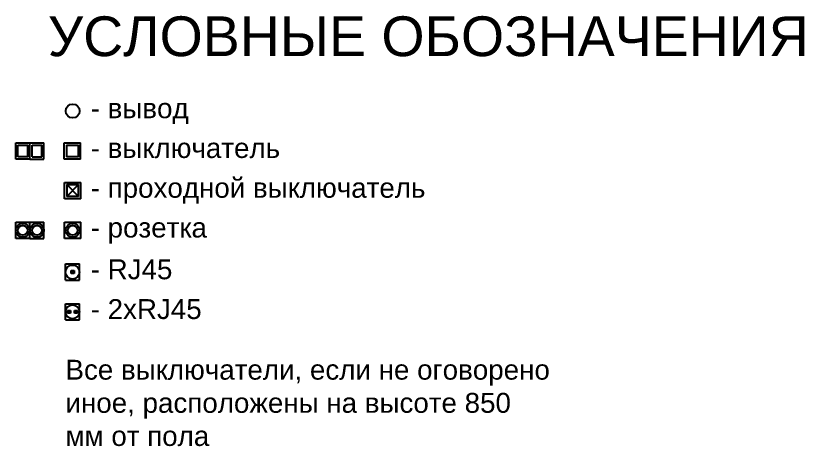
# Model space of a CAD drawing. Header units: millimetres. Extents: x -37601 to 54898, y -46061 to 6743.
# Drawn here: x 14977 to 18946, y 4461 to 6626 of the extents above; entities that cross this region are included whole.
import ezdxf

# ---------------------------------------------------------------- set-up
doc = ezdxf.new("R2010")
doc.units = ezdxf.units.MM
for name, color, linetype in [('размеры', 7, 'Continuous'), ('светильники и розетки', 18, 'Continuous'), ('условные обозначения', 7, 'Continuous')]:
    doc.layers.add(name, color=color, linetype=linetype)
doc.styles.get("Standard").update_dxf_attribs({"font": 'arial.ttf', "height": 100})

# ---------------------------------------------------------------- blocks, each defined once
blk = doc.blocks.new('проходной выключатель')
at = {"layer": 'светильники и розетки'}
for p, q in [((-33636.2, -5663.1), (-33636.2, -5581.1)), ((-33636.2, -5581.1), (-33554.2, -5581.1)), ((-33625.2, -5592.1), (-33565.2, -5592.1)), ((-33625.2, -5592.1), (-33625.2, -5652.1)), ((-33625.2, -5592.1), (-33565.2, -5652.1)), ((-33625.2, -5652.1), (-33565.2, -5592.1)), ((-33565.2, -5592.1), (-33565.2, -5592.1)), ((-33565.2, -5652.1), (-33565.2, -5592.1)), ((-33554.2, -5663.1), (-33554.2, -5581.1)), ((-33554.2, -5663.1), (-33636.2, -5663.1)), ((-33565.2, -5652.1), (-33625.2, -5652.1))]:
    blk.add_line(p, q, dxfattribs=at)
blk = doc.blocks.new('выключатель')
at = {"layer": 'светильники и розетки'}
for p, q in [((-33637.2, -5464.1), (-33637.2, -5382.1)), ((-33637.2, -5382.1), (-33555.2, -5382.1)), ((-33626.2, -5393.1), (-33566.2, -5393.1)), ((-33626.2, -5393.1), (-33626.2, -5453.1)), ((-33566.2, -5393.1), (-33566.2, -5393.1)), ((-33566.2, -5453.1), (-33566.2, -5393.1)), ((-33555.2, -5464.1), (-33555.2, -5382.1)), ((-33555.2, -5464.1), (-33637.2, -5464.1)), ((-33566.2, -5453.1), (-33626.2, -5453.1))]:
    blk.add_line(p, q, dxfattribs=at)
blk = doc.blocks.new('розетка')
at = {"layer": 'светильники и розетки'}
for p, q in [((-33636.2, -5863.1), (-33636.2, -5781.1)), ((-33636.2, -5781.1), (-33554.2, -5781.1)), ((-33554.2, -5863.1), (-33554.2, -5781.1)), ((-33554.2, -5863.1), (-33636.2, -5863.1))]:
    blk.add_line(p, q, dxfattribs=at)
for radius in [35, 25]:
    blk.add_circle((-33595.2, -5822.1), radius, dxfattribs=at)
blk = doc.blocks.new('двойная розетка')
at = {"layer": 'светильники и розетки'}
for p, q in [((-33993.4, -6001.7), (-33993.4, -5919.7)), ((-33993.4, -5919.7), (-33922.4, -5919.7)), ((-33922.4, -6001.7), (-33922.4, -5919.7)), ((-33922.4, -5919.7), (-33851.4, -5919.7)), ((-33851.4, -6001.7), (-33851.4, -5919.7)), ((-33922.4, -6001.7), (-33993.4, -6001.7)), ((-33922.4, -6001.7), (-33851.4, -6001.7))]:
    blk.add_line(p, q, dxfattribs=at)
for centre, radius in [((-33958.4, -5960.7), 35), ((-33958.4, -5960.7), 25), ((-33886.4, -5960.7), 35), ((-33886.4, -5960.7), 25)]:
    blk.add_circle(centre, radius, dxfattribs=at)
blk = doc.blocks.new('двойной выключатель')
at = {"layer": 'светильники и розетки'}
for p, q in [((-33541.5, -5602.7), (-33541.5, -5520.7)), ((-33541.5, -5520.7), (-33470.5, -5520.7)), ((-33541.5, -5602.7), (-33541.5, -5520.7)), ((-33541.5, -5520.7), (-33470.5, -5520.7)), ((-33530.5, -5591.7), (-33530.5, -5531.7)), ((-33530.5, -5531.7), (-33481.5, -5531.7)), ((-33481.5, -5591.7), (-33481.5, -5531.7)), ((-33470.5, -5602.7), (-33470.5, -5520.7)), ((-33470.5, -5520.7), (-33399.5, -5520.7)), ((-33470.5, -5602.7), (-33470.5, -5520.7)), ((-33470.5, -5520.7), (-33399.5, -5520.7)), ((-33459.5, -5591.7), (-33459.5, -5531.7)), ((-33459.5, -5531.7), (-33410.5, -5531.7)), ((-33410.5, -5591.7), (-33410.5, -5531.7)), ((-33399.5, -5602.7), (-33399.5, -5520.7)), ((-33399.5, -5602.7), (-33399.5, -5520.7)), ((-33481.5, -5591.7), (-33530.5, -5591.7)), ((-33459.5, -5591.7), (-33410.5, -5591.7)), ((-33470.5, -5602.7), (-33541.5, -5602.7)), ((-33470.5, -5602.7), (-33541.5, -5602.7)), ((-33470.5, -5602.7), (-33399.5, -5602.7)), ((-33470.5, -5602.7), (-33399.5, -5602.7))]:
    blk.add_line(p, q, dxfattribs=at)
blk = doc.blocks.new('интернет')
at = {"layer": 'светильники и розетки'}
for p, q in [((-33291.2, -6211.7), (-33291.2, -6129.7)), ((-33291.2, -6129.7), (-33220.2, -6129.7)), ((-33220.2, -6211.7), (-33220.2, -6129.7)), ((-33263.2, -6163.2), (-33248.2, -6163.2)), ((-33263.2, -6178.2), (-33263.2, -6163.2)), ((-33263.2, -6163.2), (-33248.2, -6178.2)), ((-33263.2, -6178.2), (-33248.2, -6163.2)), ((-33248.2, -6178.2), (-33263.2, -6178.2)), ((-33248.2, -6163.2), (-33248.2, -6178.2)), ((-33291.2, -6211.7), (-33220.2, -6211.7))]:
    blk.add_line(p, q, dxfattribs=at)
blk.add_circle((-33255.7, -6170.7), 35, dxfattribs=at)
blk = doc.blocks.new('двойной интернет')
at = {"layer": 'светильники и розетки'}
for p, q in [((-33291.2, -6411.7), (-33291.2, -6329.7)), ((-33291.2, -6329.7), (-33220.2, -6329.7)), ((-33220.2, -6411.7), (-33220.2, -6329.7)), ((-33280.7, -6363.2), (-33265.7, -6363.2)), ((-33280.7, -6378.2), (-33280.7, -6363.2)), ((-33280.7, -6363.2), (-33265.7, -6378.2)), ((-33280.7, -6378.2), (-33265.7, -6363.2)), ((-33265.7, -6378.2), (-33280.7, -6378.2)), ((-33265.7, -6363.2), (-33265.7, -6378.2)), ((-33245.7, -6363.2), (-33230.7, -6363.2)), ((-33245.7, -6378.2), (-33245.7, -6363.2)), ((-33245.7, -6363.2), (-33230.7, -6378.2)), ((-33245.7, -6378.2), (-33230.7, -6363.2)), ((-33230.7, -6378.2), (-33245.7, -6378.2)), ((-33230.7, -6363.2), (-33230.7, -6378.2)), ((-33291.2, -6411.7), (-33220.2, -6411.7))]:
    blk.add_line(p, q, dxfattribs=at)
blk.add_circle((-33255.7, -6370.7), 35, dxfattribs=at)

msp = doc.modelspace()

# ---------------------------------------------------------------- linework, layer by layer
at = {"layer": 'светильники и розетки'}
msp.add_circle((15263.037, 6147.153), 35, dxfattribs=at)

# ---------------------------------------------------------------- block references
at = {"layer": 'размеры'}
for name, p in [('двойной выключатель', (48518.28, 11507.854)), ('двойная розетка', (48970.222, 11507.854))]:
    msp.add_blockref(name, p, dxfattribs=at)
at = {"layer": 'светильники и розетки'}
for name, p in [('розетка', (48858.28, 11369.223)), ('интернет', (48518.28, 11507.854)), ('двойной интернет', (48518.28, 11507.854))]:
    msp.add_blockref(name, p, dxfattribs=at)
at = {"layer": 'условные обозначения'}
for name in ['выключатель', 'проходной выключатель']:
    msp.add_blockref(name, (48858.28, 11369.223), dxfattribs=at)

# ---------------------------------------------------------------- texts
for s, p in [('- вывод', (15353.903, 6111)), ('- выключатель ', (15353.903, 5911)), ('- проходной выключатель', (15353.903, 5711)), ('- розетка', (15353.903, 5511)), ('- RJ45', (15353.903, 5301)), ('- 2xRJ45', (15353.903, 5101))]:
    msp.add_text(s, height=100, dxfattribs=at).set_placement(p)
at = {"layer": 'условные обозначения', "insert": (15138.364, 6623.17), "char_height": 200, "attachment_point": 1}
msp.add_mtext_dynamic_manual_height_columns('\\pt800;УСЛОВНЫЕ ОБОЗНАЧЕНИЯ', width=6404.22506, gutter_width=500, heights=[0], dxfattribs=at)
at = {"layer": 'условные обозначения', "color": 1, "insert": (15227.037, 4896.153), "char_height": 100, "attachment_point": 1}
msp.add_mtext_dynamic_manual_height_columns('{\\C256;Все выключатели, если не оговорено иное, расположены на высоте 850 мм от пола}', width=2457.54078, gutter_width=500, heights=[0], dxfattribs=at)

doc.saveas('drawing.dxf')
